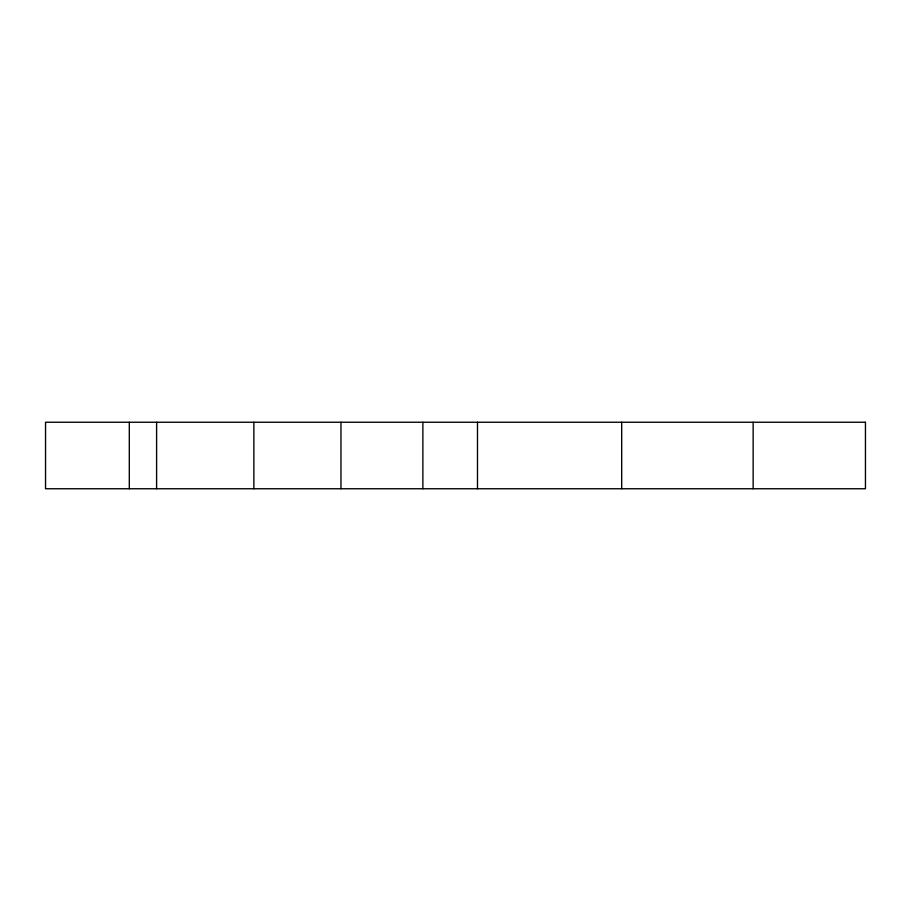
<?xml version="1.0" encoding="UTF-8"?>
<svg xmlns="http://www.w3.org/2000/svg" width="911" height="911" viewBox="0 0 911 911"><rect width="100%" height="100%" fill="white"/><g stroke="black" fill="none" stroke-linecap="round" stroke-linejoin="round"><path stroke-width="1.37" d="M753.146 422.248L753.146 488.751M621.689 422.248L621.689 488.751M477.489 422.248L477.489 488.751M422.875 422.248L422.875 488.751M340.965 422.248L340.965 488.751M253.873 422.248L253.873 488.751M156.601 422.248L156.601 488.751M129.305 422.248L129.305 488.751M865.45 422.248L45.55 422.248L45.55 488.751L865.45 488.751L865.45 422.248"/></g></svg>
